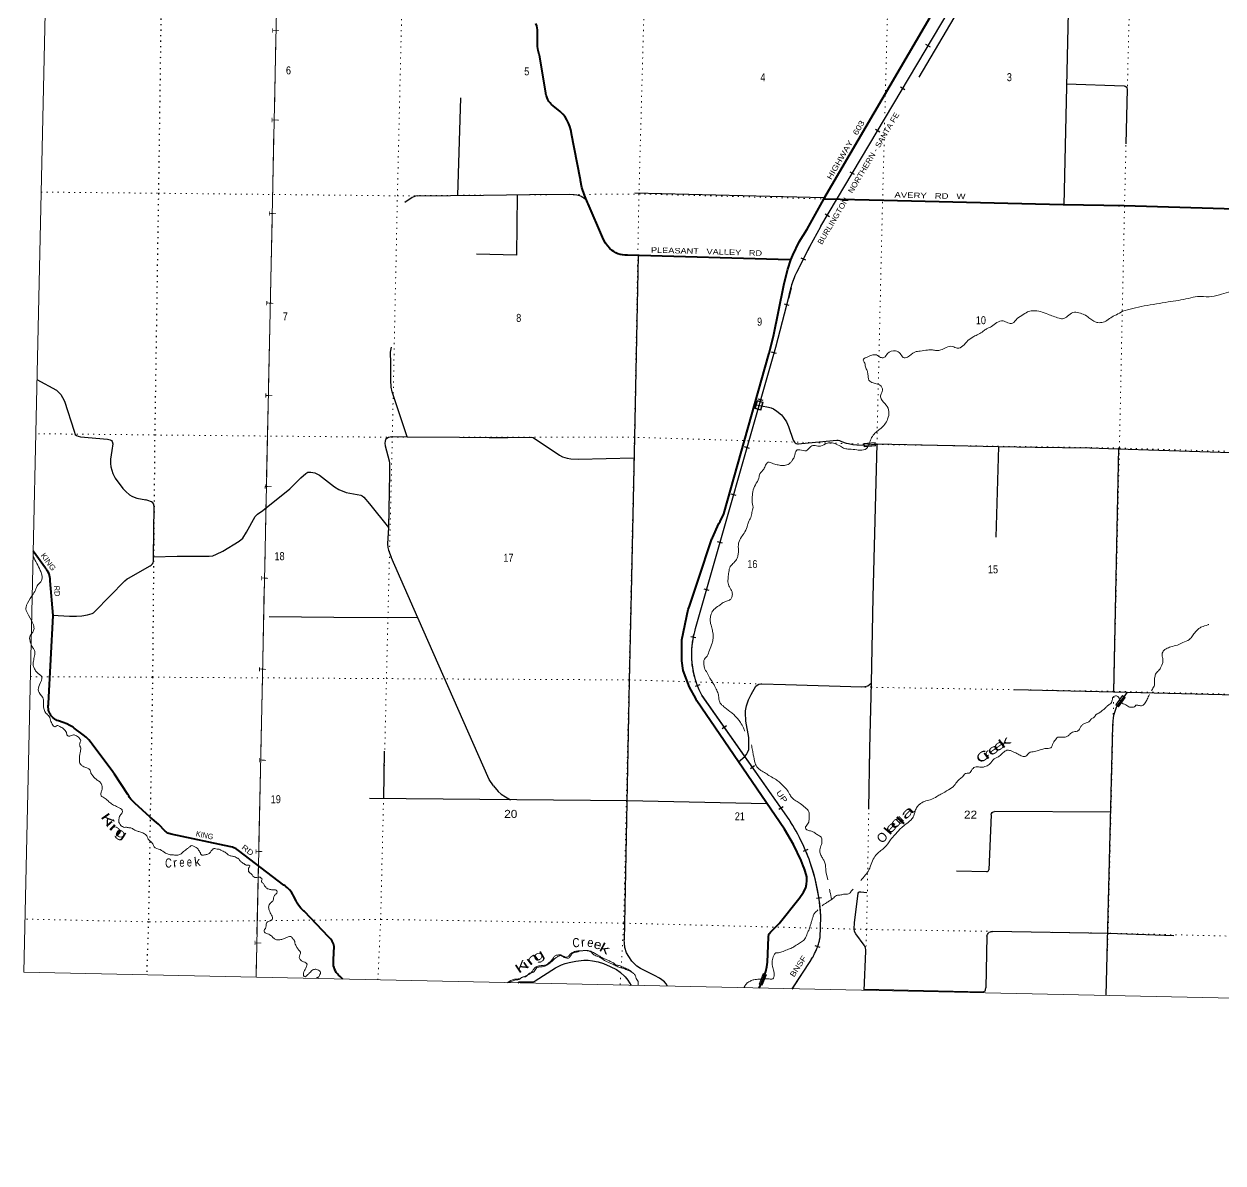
# Model space of a CAD drawing. Header units: feet. Extents: x -518066 to -250644, y -364975 to -177792.
# Drawn here: x -505285 to -479073, y -364975 to -340073 of the extents above; entities that cross this region are included whole.
import ezdxf
from ezdxf.enums import TextEntityAlignment as Align

# ---------------------------------------------------------------- set-up
doc = ezdxf.new("R2010")
doc.units = ezdxf.units.FT
doc.header["$LTSCALE"] = 80
doc.linetypes.add('DOTTED', pattern=[1.5, 0.3, -1.2])
for name, color, linetype, lineweight in [('26', 7, 'Continuous', 40), ('29', 7, 'Continuous', 25), ('31', 7, 'Continuous', 13), ('34', 7, 'Continuous', 25), ('39', 7, 'Continuous', 13), ('4', 7, 'Continuous', 25), ('41', 7, 'Continuous', 13), ('46', 7, 'Continuous', 13), ('6', 7, 'DOTTED', 25), ('61', 7, 'Continuous', 13), ('7', 7, 'DOTTED', 13)]:
    doc.layers.add(name, color=color, linetype=linetype, lineweight=lineweight)
doc.layers.add('27', color=7, linetype='Continuous')

msp = doc.modelspace()

# ---------------------------------------------------------------- linework, layer by layer
at = {"layer": '26'}
for p, q in [((-494014.86, -340755.82), (-494019.62, -340741.19)), ((-489087.26, -360845.68), (-489180.27, -361075.51)), ((-489210.4, -361152.96), (-489180.27, -361075.51))]:
    msp.add_line(p, q, dxfattribs=at)
for points in [[(-487798.51, -343900.06), (-487797.45, -343898.17), (-484670.96, -338550.44), (-481779.37, -333698.12), (-481764.53, -333673.12)], [(-494018.93, -340740.65), (-494019.64, -340738.46), (-494042.98, -340651.28), (-494057.09, -340562.14), (-494059.65, -340513.08), (-494061.69, -340473.97), (-494061.47, -340463.08), (-494058.11, -340294.18), (-494057.54, -340265.57), (-494057.23, -340244.18), (-494058.77, -340203.72), (-494065.51, -340156.73), (-494077.14, -340110.7), (-494093.5, -340066.14)], [(-488518.18, -345231.74), (-488540.87, -345231.08), (-492093.73, -345127.11), (-492118.73, -345126.38), (-492143.73, -345124.5), (-492149.42, -345124.52), (-492200.63, -345120.19), (-492251.1, -345110.54), (-492300.29, -345095.65), (-492347.65, -345075.71), (-492392.67, -345050.93), (-492424.2, -345027.19), (-492479.17, -344978.41), (-492528.74, -344924.16), (-492572.36, -344865.02), (-492609.57, -344801.65), (-492639.94, -344734.74), (-492950.88, -344002.02), (-492964.16, -343975.79), (-493034.17, -343813.6), (-493086.85, -343644.97), (-493116.6, -343496.77), (-493121.62, -343471.77), (-493126.14, -343446.77), (-493317.41, -342477.21), (-493318.56, -342465.61), (-493330.94, -342388.29), (-493351.34, -342312.69), (-493379.52, -342239.64), (-493415.19, -342169.93), (-493457.95, -342104.33), (-493507.34, -342043.56), (-493562.8, -341988.29), (-493718.72, -341860.12), (-493754.69, -341830.56), (-493768.58, -341816.59), (-493784.69, -341799.35), (-493810.83, -341764.74), (-493833.2, -341727.59), (-493851.57, -341688.3), (-493865.73, -341647.31), (-493869.27, -341632.07), (-493876.71, -341599.98), (-493879.64, -341582.07), (-494014.73, -340755.78)], [(-488518.18, -345231.74), (-488480.08, -345125.78), (-488338.75, -344833.12), (-488167.6, -344556.83), (-487798.51, -343900.06)], [(-475929.79, -344202.55), (-475939.84, -344202.34), (-478558.3, -344128.24), (-481232.9, -344051.49), (-482568.35, -344028.2), (-486486.17, -343931.22), (-487764.46, -343900.86), (-487798.51, -343900.06)], [(-488251.43, -358478.68), (-488296.1, -358358.63), (-488461.7, -358008.9), (-488662.94, -357678.4), (-490573, -354870.05), (-490590, -354845.05), (-490601.05, -354820.05), (-490740, -354575.05), (-490873, -354208.05), (-490905, -353993.05), (-490901, -353536.05), (-490763, -352876.05), (-490736, -352798.05), (-490539, -352212.05), (-490255.37, -351354.01), (-490247.35, -351329.73), (-490235.42, -351304.01), (-490093.05, -350997.05), (-490080, -350972.05), (-490065.95, -350947.05), (-489983.97, -350783.28), (-489003.47, -347289.22), (-488998.33, -347273.25), (-488898.91, -346894.69), (-488674.28, -345784.41), (-488667.45, -345747.28), (-488590.05, -345431.62), (-488518.18, -345231.74)], [(-504737.39, -355112.7), (-504746.66, -355081.35), (-504752.61, -355049.2), (-504755.16, -355016.61), (-504754.29, -354983.93), (-504753.48, -354977.78), (-504750.76, -354957.21), (-504749.22, -354927.78), (-504648.69, -353006.2), (-504711.29, -352248.87), (-504713.46, -352222.65), (-504714.21, -352198.87), (-504718.15, -352164.13), (-504726.27, -352127.36), (-504738.19, -352091.65), (-504753.77, -352057.39), (-504772.86, -352024.93), (-504776.76, -352019.65), (-504795.23, -351994.65), (-504812.79, -351969.65), (-505082.8, -351597.66)], [(-498317.35, -360957.07), (-498374.61, -360897.91), (-498376.67, -360896.28), (-498406.59, -360869.82), (-498433.57, -360840.39), (-498457.33, -360808.3), (-498477.6, -360773.9), (-498494.16, -360737.56), (-498506.84, -360699.7), (-498515.49, -360660.72), (-498517.15, -360646.15), (-498520.04, -360620.88), (-498519.13, -360596.15), (-498508.65, -360311.83), (-498507.74, -360303.93), (-498506.25, -360273.26), (-498507.97, -360242.6), (-498512.89, -360212.29), (-498520.95, -360182.67), (-498532.07, -360154.04), (-498546.11, -360126.73), (-498562.93, -360101.05), (-498579.6, -360080.63), (-498604.14, -360055.63), (-498626.19, -360030.63), (-499155.42, -359479.29), (-499166.77, -359467.46), (-499204.18, -359429.29), (-499232.81, -359400.07), (-499282.65, -359337.57), (-499309.71, -359295.2), (-499325.23, -359270.9), (-499337.16, -359245.2), (-499390.32, -359130.66), (-499405.21, -359103.63), (-499439.98, -359050.72), (-499480.09, -359001.74), (-499525.11, -358957.21), (-499551.53, -358936.06), (-499576.53, -358917.62), (-499601.53, -358898.69), (-500596.76, -358145.09), (-500626.92, -358122.26), (-500646.76, -358108.96), (-500661.11, -358099.81), (-500694.82, -358082.99), (-500730.1, -358069.79), (-500766.57, -358060.35), (-502071.23, -357786.32), (-502092.16, -357781.08), (-502115.57, -357772.73), (-502137.98, -357761.97), (-502159.15, -357748.93), (-502178.83, -357733.75), (-502196.82, -357716.59), (-502341.6, -357566.29), (-502524.43, -357411.54), (-502858.89, -357106.8), (-502895.59, -357073.36), (-502908.89, -357061.7), (-502922.69, -357049.15), (-502951.48, -357016.88), (-502976.73, -356981.77), (-502983.96, -356969.11), (-502995.32, -356949.22), (-503015.2, -356919.11), (-503309.73, -356473.22), (-503329.82, -356442.8), (-503344.41, -356423.22), (-503796.71, -355816.12), (-503813.74, -355791.29), (-503865.83, -355725.86), (-503924.49, -355666.22), (-503989.05, -355613.05), (-504190.02, -355466.13), (-504213.63, -355449.06), (-504280.51, -355407.68), (-504351.35, -355373.51), (-504425.38, -355346.93), (-504532.45, -355308), (-504559.57, -355298.14), (-504582.45, -355287.57), (-504592.07, -355282.98), (-504619.94, -355265.88), (-504645.87, -355245.97), (-504669.57, -355223.46), (-504690.79, -355198.59), (-504709.3, -355171.64), (-504724.89, -355142.91), (-504737.39, -355112.7)], [(-488207.18, -358597.59), (-488218.76, -358566.46), (-488251.43, -358478.68)], [(-488207.18, -358597.59), (-488214, -358572.05), (-488231.17, -358528.68), (-488251.43, -358478.68)], [(-488341.23, -359193.9), (-488246, -359051.05), (-488196.43, -358957.16), (-488178, -358882.05), (-488172.66, -358807.73), (-488175, -358718.05), (-488207.18, -358597.59)], [(-489087.26, -360845.68), (-489067.53, -360785.65), (-489044.22, -360687.17), (-489031.32, -360586.8), (-489010.07, -360038.95), (-489009.09, -360013.64), (-489002.02, -359988.95), (-488999.26, -359981.33), (-488991.8, -359965.98), (-488985.39, -359955.69), (-488963.3, -359927.95), (-488941.06, -359905.69), (-488777.48, -359742.01), (-488342.93, -359196.45), (-488341.23, -359193.9)]]:
    msp.add_lwpolyline(points, dxfattribs=at)
at = {"layer": '29'}
for p, q in [((-484164, -338592.38), (-485720.89, -341234.18)), ((-482427.6, -338630.3), (-482552.35, -344032.4)), ((-482493.53, -341381.53), (-481233.08, -341424.89)), ((-481165.67, -341496.83), (-481195.63, -342696.14)), ((-495798.82, -343820.84), (-495733.58, -341688.3)), ((-487797.17, -343872.06), (-491931.53, -343768.59)), ((-483979.36, -349309.15), (-484042.97, -351291.05)), ((-481358.44, -349341.09), (-481468.41, -354675.07)), ((-502454.32, -351723.08), (-502441.94, -350624.12)), ((-497419.88, -357005.82), (-497400.62, -355969.52)), ((-484142.93, -357366.37), (-484196.02, -358562.98)), ((-481523.03, -357307.91), (-484071.9, -357288.84)), ((-484238.61, -358606.68), (-484900.32, -358595.11)), ((-484235.85, -360016.86), (-484258.51, -361144.54)), ((-484322.2, -361236.94), (-486919.15, -361181.26))]:
    msp.add_line(p, q, dxfattribs=at)
for points in [[(-481233.08, -341424.89), (-481212.28, -341431.68), (-481188.59, -341446.76), (-481175.66, -341466.16), (-481165.67, -341496.83)], [(-496683.36, -343828.82), (-496723.3, -343834.85), (-496762.06, -343849.93), (-496798.68, -343869.33), (-496962.36, -343974.91)], [(-496683.36, -343828.82), (-495243.24, -343817.14), (-494232.28, -343802.58), (-493357.78, -343796.49)], [(-494505.17, -343815.53), (-494521.38, -345125.05), (-495395.57, -345103.01)], [(-493357.78, -343796.49), (-493203.06, -343806.82), (-493142.76, -343819.75), (-493101.84, -343839.15), (-493067.38, -343860.7), (-492989.84, -343931.8)], [(-491862.11, -345135.33), (-491935.29, -349109.81), (-492012.3, -352513.75), (-492053.22, -354437.66), (-492154.91, -359747.63), (-492164.7, -360095.03)], [(-496908.75, -349102.13), (-497235.32, -348115.93), (-497256.85, -348016.81), (-497265.47, -347861.67), (-497265.47, -347491.04), (-497274.08, -347249.7), (-497252.55, -347137.65)], [(-505000.95, -347843.88), (-504573.56, -348081.44), (-504539.1, -348115.92), (-504483.11, -348176.25), (-504444.34, -348236.59), (-504401.27, -348318.47), (-504185.9, -348977.84), (-504168.67, -349051.11), (-504138.51, -349072.65), (-504104.05, -349085.58), (-504048.06, -349098.51), (-503457.94, -349150.23), (-503401.95, -349163.16), (-503371.79, -349176.09), (-503354.56, -349201.94), (-503345.95, -349253.66), (-503363.18, -349395.88), (-503397.64, -349589.81), (-503397.64, -349680.31), (-503384.72, -349757.89), (-503345.95, -349900.1), (-503294.26, -350003.54), (-503121.96, -350231.95), (-503061.66, -350296.59), (-502979.82, -350365.55), (-502924.37, -350398.94), (-502874.29, -350421.57), (-502816.68, -350437.73), (-502622.3, -350477.6)], [(-489312.56, -348390.68), (-489005.98, -348449.9), (-488953.75, -348466.06), (-488902.06, -348488.68), (-488825.07, -348536.09), (-488727.61, -348619.05), (-488678.62, -348678.31), (-488617.77, -348774.2), (-488570.93, -348872.24), (-488467.55, -349169.61), (-488443.86, -349214.86), (-488425.56, -349231.02), (-488402.94, -349242.87), (-488377.1, -349250.41), (-488355.56, -349251.49), (-488290.95, -349247.18), (-487518.3, -349173.92), (-487489.77, -349173.92), (-487454.77, -349182.54), (-487416.54, -349199.77), (-487313.16, -349234.25), (-487264.16, -349247.18), (-487166.17, -349265.5), (-487076.26, -349273.04), (-486925.5, -349281.66), (-486674.08, -349257.15)], [(-496908.75, -349102.13), (-497279.47, -349107.13), (-497315, -349113.6), (-497352.69, -349132.99), (-497379.61, -349161), (-497391.46, -349193.33), (-497396.84, -349238.58), (-497387.15, -349296.76), (-497305.31, -349624.29), (-497295.61, -349678.16), (-497296.69, -349908.73), (-497319.32, -351080.96)], [(-496908.75, -349102.13), (-495761.87, -349106.28), (-495118.14, -349111.62), (-494704.98, -349110.31), (-494187.52, -349108.19), (-494155.46, -349110.56), (-493576.07, -349500.85)], [(-486640.8, -349254.69), (-486726.59, -352602.25), (-486765, -354479.99), (-486798.58, -355911.84), (-486820.97, -357237.36)], [(-486674.08, -349257.15), (-486646.17, -349254.58), (-483983.4, -349311.11), (-483177.3, -349324.33), (-481984.18, -349341.98), (-481372.74, -349365.03), (-478686.2, -349449.95), (-476035.39, -349500.32), (-473899.7, -349522.7)], [(-493576.07, -349500.85), (-493512.63, -349538.11), (-493413.56, -349568.27), (-493331.72, -349581.2), (-493159.42, -349585.51), (-491953.35, -349555.34)], [(-502454.32, -351723.08), (-501936.87, -351710.16), (-501239.07, -351710.16), (-501155.07, -351697.24), (-501077.54, -351667.07), (-500937.55, -351598.11), (-500577.88, -351382.63), (-500498.2, -351313.68), (-500420.66, -351184.39), (-500231.14, -350839.62), (-500181.6, -350792.21), (-500067.45, -350710.33), (-499473.03, -350236.27), (-499231.81, -349994.93), (-499124.12, -349900.12), (-499076.75, -349874.26), (-499012.13, -349874.26), (-498925.98, -349887.19), (-498826.92, -349934.6), (-498499.55, -350193.17), (-498400.48, -350253.51), (-498241.11, -350313.84), (-497922.36, -350374.18), (-497892.2, -350391.42), (-497853.44, -350421.58), (-497732.83, -350563.8), (-497319.32, -351080.96)], [(-502441.94, -350624.12), (-502445.17, -350588.56), (-502449.47, -350569.17), (-502465.63, -350544.39), (-502495.78, -350521.77), (-502577.62, -350492.68), (-502622.3, -350477.6)], [(-497319.32, -351080.96), (-497335.45, -351440.79), (-497333.3, -351516.2), (-497318.22, -351574.38), (-497260.38, -351728.65)], [(-504658.63, -352998.05), (-504293.04, -353020.28), (-504139.05, -353018.13), (-504017.37, -353011.66), (-503893.52, -352992.27), (-503797.69, -352964.25), (-503764.3, -352944.86), (-503733.08, -352921.15), (-503078.35, -352244.54), (-503030.96, -352205.76), (-503000.82, -352188.52), (-502527, -351921.32), (-502503.3, -351904.09), (-502477.45, -351873.92), (-502462.38, -351852.37), (-502453.77, -351822.2), (-502454.32, -351723.08)], [(-495024.2, -356725.84), (-495116.99, -356590.2), (-496673.79, -353059.13), (-497260.38, -351728.65)], [(-496673.79, -353059.13), (-498512.1, -353046.16), (-499925.89, -353034.03)], [(-489661.92, -356207.89), (-489527.18, -356088.73), (-489487.33, -356045.64), (-489465.79, -356002.54), (-489441.03, -355933.59), (-489437.79, -355780.59), (-489441.03, -355670.7), (-489502.41, -355315.15), (-489505.64, -355239.74), (-489509.95, -355200.95), (-489508.87, -355091.06), (-489488.41, -354981.16), (-489449.65, -354851.87), (-489389.34, -354735.51), (-489283.81, -354550.2), (-489260.12, -354528.65), (-489219.2, -354504.94), (-489169.15, -354500.65)], [(-489169.15, -354500.65), (-488636.55, -354512.85), (-486968.5, -354566.05)], [(-486968.5, -354566.05), (-486903.96, -354558.81), (-486841.51, -354539.41), (-486798.43, -354513.56), (-486763.97, -354481.23)], [(-483639.89, -354624.15), (-481468.41, -354675.07), (-478789.68, -354739.81), (-476149, -354800.1)], [(-481480.42, -355412.14), (-481465.32, -355234.35), (-481449.7, -355161.09), (-481428.7, -355094.29), (-481401.24, -355005.94), (-481385.63, -354980.08), (-481237.02, -354779.68), (-481162.45, -354682.46)], [(-481625.97, -361313.33), (-481494.97, -356014.6), (-481480.42, -355412.14)], [(-495024.2, -356725.84), (-494915.75, -356853.69), (-494851.14, -356907.56), (-494760.69, -356972.2), (-494648.69, -357034.69)], [(-489043.75, -357123.78), (-492095.68, -357058.59), (-497730.77, -357008.29)], [(-484142.93, -357366.37), (-484135.92, -357334.22), (-484119.77, -357311.59), (-484097.15, -357296.51), (-484071.9, -357288.84)], [(-484238.61, -358606.68), (-484221.53, -358602.33), (-484207, -358592.64), (-484199.99, -358581.86), (-484196.02, -358562.98)], [(-486919.15, -361201.67), (-486881.89, -360340.19), (-486884.04, -360312.18), (-486890.5, -360273.4), (-486920.65, -360210.9), (-487097.26, -359960.94), (-487126.33, -359911.38), (-487136.02, -359857.51), (-487127.41, -359723.91), (-487045.57, -359077.46), (-487035.87, -359055.92), (-487019.72, -359042.99), (-486993.88, -359042.99), (-486860.35, -359064.53)], [(-491219.53, -361107.52), (-491249.6, -361059.9), (-491284.06, -361016.8), (-491340.06, -360967.24), (-491391.75, -360930.61), (-491499.43, -360878.89), (-491807.41, -360719.43), (-491887.1, -360672.03), (-491934.48, -360628.93), (-491999.09, -360559.98), (-492061.55, -360463.01), (-492113.24, -360376.82), (-492149.85, -360266.92), (-492160.62, -360167.8), (-492164.7, -360095.03)], [(-484235.85, -360016.86), (-484230.69, -359996.51), (-484222.07, -359976.03), (-484209.15, -359955.56), (-484197.3, -359940.48), (-484182.23, -359930.78), (-484157.46, -359921.09), (-484138.08, -359916.78), (-484113.31, -359914.62)], [(-480148.38, -360005.29), (-481585.87, -359958.74), (-484113.31, -359914.62)], [(-494485.13, -361039.94), (-494467.24, -361020.03), (-494458.09, -361014.64), (-494438.17, -361011.41), (-494165.18, -361014.64), (-494149.57, -361013.57), (-494134.5, -361007.1), (-494109.19, -360988.78), (-493665.52, -360704.35), (-493536.84, -360644.01), (-493455, -360616), (-493364, -360592.3), (-493222.4, -360562.13), (-493049.56, -360540.58), (-492951.03, -360542.74), (-492856.27, -360553.51), (-492735.12, -360579.37), (-492618.28, -360616), (-492468.06, -360678.49), (-492330.22, -360747.44), (-492254.31, -360801.31), (-492145.01, -360906.9), (-492086.32, -360980.16), (-492013.16, -361092.8)], [(-484322.2, -361236.94), (-484307.67, -361232.3), (-484299.06, -361226.91), (-484276.44, -361207.52), (-484268.9, -361197.82), (-484263.52, -361184.89), (-484258.51, -361144.54)]]:
    msp.add_lwpolyline(points, dxfattribs=at)
at = {"layer": '31'}
for p, q in [((-486925.61, -349243.21), (-486676.63, -349220.58)), ((-486676.63, -349220.58), (-486669.84, -349295.27)), ((-481417.21, -354955.88), (-481270.16, -354753.7)), ((-481270.16, -354753.7), (-481209.51, -354797.82))]:
    msp.add_line(p, q, dxfattribs=at)
for points in [[(-486669.84, -349295.27), (-486918.82, -349317.9), (-486925.61, -349243.21)], [(-481209.51, -354797.82), (-481356.55, -355000), (-481417.21, -354955.88)]]:
    msp.add_lwpolyline(points, dxfattribs=at)
for points in [[(-486683.87, -349229.26), (-486916.92, -349250.45), (-486911.57, -349309.21), (-486678.52, -349288.02)], [(-481220.67, -354799.58), (-481268.39, -354764.86), (-481406.04, -354954.11), (-481358.31, -354988.83)]]:
    msp.add_lwpolyline(points, close=True, dxfattribs=at)
at = {"layer": '34', "lineweight": 13}
for p, q in [((-481543.67, -333869.62), (-487866.11, -344495.99)), ((-490460.25, -354757.17), (-488558.27, -357466.6)), ((-487865.35, -359593.74), (-487880.25, -360043.53)), ((-488088.32, -360551.37), (-488494.15, -361171.46))]:
    msp.add_line(p, q, dxfattribs=at)
at = {"layer": '34'}
for p, q in [((-485471.39, -340580.82), (-485566.45, -340524.27)), ((-486028.82, -341512.61), (-486123.87, -341456.05)), ((-486574.81, -342435.39), (-486669.87, -342378.84)), ((-487132.24, -343367.18), (-487227.3, -343310.62)), ((-487678.24, -344289.96), (-487773.29, -344233.4)), ((-488195.87, -345239.61), (-488294.48, -345189.5)), ((-488555.3, -346224.67), (-488662.31, -346196.71)), ((-488835.19, -347274.94), (-488941.58, -347244.69)), ((-489302.6, -348477.69), (-489254.34, -348309.03)), ((-489128.85, -348344.94), (-489254.34, -348309.03)), ((-489125.88, -348306.99), (-489232.27, -348276.75)), ((-489177.62, -348513.46), (-489129.36, -348344.79)), ((-489177.11, -348513.6), (-489302.6, -348477.69)), ((-489425.3, -349350.68), (-489531.69, -349320.44)), ((-489715.99, -350382.74), (-489822.38, -350352.5)), ((-490015.41, -351426.43), (-490121.8, -351396.19)), ((-490306.09, -352458.49), (-490412.49, -352428.24)), ((-490598.27, -353495.71), (-490706.66, -353473.66)), ((-490507.95, -354518.84), (-490610.98, -354559.1)), ((-489930.45, -355418.76), (-490020.99, -355482.32)), ((-489312.28, -356294.83), (-489402.81, -356358.39)), ((-488690.57, -357185.02), (-488781.1, -357248.57)), ((-488146.97, -358119.99), (-488249.11, -358162.45)), ((-487853.24, -359176.18), (-487962.64, -359192.54)), ((-487882.99, -360265.13), (-487987.12, -360227.81))]:
    msp.add_line(p, q, dxfattribs=at)
for points in [[(-490638.66, -353423.33), (-490630.66, -353390.91), (-490622.37, -353358.77), (-490613.52, -353326.79), (-490601.66, -353287.48), (-490601.67, -353289.02), (-488852.45, -347136), (-488516.62, -345850.24), (-488571.24, -346072.35), (-488550.31, -345974.51), (-488540.88, -345933.29), (-488530.87, -345892.58), (-488520.11, -345851.92), (-488508.35, -345811.4), (-488496.25, -345771.3), (-488483.38, -345731.25), (-488469.53, -345691.33), (-488455.33, -345651.83), (-488440.46, -345612.6), (-488423.82, -345571.6), (-488423.45, -345572.16), (-488330.37, -345383.8), (-488104.45, -344939.16), (-487867.22, -344497.72), (-487867.2, -344495.69), (-481544.59, -333869.03)], [(-488494.29, -361168.27), (-488087.18, -360547.63), (-488087.2, -360549.67), (-488086.96, -360549.3), (-488073.5, -360528.32), (-488060.41, -360506.97), (-488047.74, -360485.54), (-488035.29, -360463.77), (-488023.41, -360441.9), (-488011.74, -360419.68), (-488000.64, -360397.36), (-487989.8, -360374.84), (-487979.38, -360352.23), (-487969.33, -360329.27), (-487959.82, -360306.2), (-487950.61, -360283.07), (-487941.77, -360259.57), (-487933.36, -360236.13), (-487925.36, -360212.47), (-487917.9, -360188.56), (-487910.73, -360164.73), (-487903.96, -360140.69), (-487897.72, -360116.39), (-487891.8, -360092.16), (-487886.29, -360067.87), (-487881.34, -360043.41), (-487866.45, -359593.76), (-487867.53, -359575.12), (-487872.32, -359500.42), (-487878.06, -359425.84), (-487885.7, -359351.47), (-487894.3, -359277.22), (-487904.44, -359202.96), (-487915.53, -359128.8), (-487928.3, -359055.22), (-487942.01, -358981.76), (-487957.04, -358908.64), (-487973.61, -358835.5), (-487991.25, -358763.06), (-488010.09, -358690.38), (-488030.35, -358618.63), (-488051.81, -358546.64), (-488074.7, -358475.59), (-488098.54, -358404.64), (-488123.46, -358334.4), (-488149.92, -358264.15), (-488177.81, -358194.83), (-488206.44, -358125.99), (-488236.6, -358057.12), (-488267.6, -357989.32), (-488299.91, -357921.87), (-488333.89, -357854.99), (-488368.36, -357788.94), (-488404.13, -357723.24), (-488441.58, -357658.11), (-488479.51, -357593.81), (-488518.52, -357530.22), (-488559.18, -357467.22), (-490461.18, -354757.75), (-490466.91, -354746.99), (-490482.17, -354717.56), (-490497.09, -354687.64), (-490511.16, -354657.59), (-490525, -354627.41), (-490538.13, -354596.84), (-490550.96, -354565.98), (-490563, -354535.16), (-490574.51, -354503.89), (-490585.6, -354472.56), (-490596.22, -354440.98), (-490606, -354409.25), (-490615.47, -354377.23), (-490624.36, -354345.18), (-490632.57, -354312.94), (-490640.19, -354280.68), (-490647.33, -354248.17), (-490654.06, -354215.6), (-490659.93, -354182.88), (-490665.39, -354150.09), (-490670.19, -354117.12), (-490674.57, -354084.06), (-490678.17, -354051.05), (-490681.34, -354017.97), (-490683.91, -353984.87), (-490685.83, -353951.58), (-490687.19, -353918.46), (-490688.08, -353885.08), (-490688.26, -353851.93), (-490687.93, -353818.53), (-490686.89, -353785.35), (-490685.43, -353752.11), (-490683.42, -353719.03), (-490680.76, -353685.74), (-490677.36, -353652.7), (-490673.6, -353619.76), (-490669.18, -353586.62), (-490664.27, -353553.83), (-490658.76, -353521.03), (-490652.46, -353488.28), (-490645.86, -353455.82), (-490638.66, -353423.33)]]:
    msp.add_lwpolyline(points, dxfattribs=at)
at = {"layer": '34', "lineweight": 13}
msp.add_lwpolyline([(-488554.27, -345998.71), (-488851.39, -347136.28), (-490602.86, -353297.19)], dxfattribs=at)
msp.add_lwpolyline([(-489292.7, -348472.19), (-489248.84, -348318.92), (-489139.25, -348350.28), (-489183.11, -348503.55)], close=True, dxfattribs=at)
for centre, radius, start, end in [((-462706.52, -358204.43), 28650.87, 151.41937, 153.84332), ((-486196.49, -346492.2), 2408.98, 157.59283, 168.25313), ((-488782.53, -353855.59), 1904.63, 162.88826, 208.25278), ((-492146.62, -359811.94), 4286.83, 2.91765, 33.16859), ((-489285.69, -359767.3), 1432.33, 326.71456, 348.88078)]:
    msp.add_arc(centre, radius, start, end, dxfattribs=at)
at = {"layer": '39'}
msp.add_line((-487754, -358602.05), (-487715.11, -358783.86), dxfattribs=at)
msp.add_lwpolyline([(-505104.21, -352570.55), (-505149.42, -352636.3), (-505207.73, -352733.53), (-505228.25, -352779.98), (-505237.96, -352819.95), (-505242.28, -352846.96), (-505242.28, -352869.65), (-505235.8, -352895.58), (-505186.13, -352997.13), (-505113.15, -353128.27)], dxfattribs=at)
for points in [[(-481834.14, -346601.75), (-481723.8, -346599), (-481611, -346554.08), (-481493.82, -346475.07), (-481473.64, -346463.25), (-481405.11, -346431.89), (-481267.9, -346355.12), (-481046.64, -346295.38), (-480799.33, -346237.94), (-480530.12, -346194.81), (-480270.91, -346149.56), (-479828.85, -346072.25), (-479627.84, -346030.36), (-479377.2, -346035.23), (-479152.1, -345991.6), (-478954.92, -345933.59), (-478723.72, -345881.99), (-478492.53, -345830.4), (-478293.48, -345784.46), (-478102.73, -345764.54), (-477895.71, -345722.71), (-477716.3, -345638.39), (-477527.06, -345572.25), (-477297.8, -345514.61), (-477070.65, -345466.98), (-476835.83, -345451.59), (-476631.07, -345433.84), (-476506.68, -345429.23), (-476432.39, -345422.05), (-476340.06, -345415.06), (-476261.9, -345419.98), (-476196.03, -345448.85), (-476081.01, -345383.88), (-475914.74, -345363.39)], [(-486835.36, -349307.77), (-486792.11, -349210.73), (-486767.28, -349140.71), (-486614.94, -348963.67), (-486574.49, -348931.99), (-486467.01, -348822.74), (-486405.65, -348712.96), (-486377.75, -348544.54), (-486434.4, -348405.29), (-486547.2, -348265.4), (-486556.29, -348178.92), (-486521.44, -348109.01), (-486546.25, -347992.22), (-486723.96, -347919.89), (-486813.57, -347860.61), (-486836.19, -347727.77), (-486853.44, -347653.25), (-486890.6, -347566.45), (-486905.77, -347485.93), (-486937.16, -347421.29), (-486870.33, -347361.79), (-486751.49, -347314.94), (-486651.14, -347308.05), (-486561.47, -347361.3), (-486485.31, -347366.19), (-486406.1, -347274.69), (-486231.05, -347222.46), (-486129.37, -347277.85), (-486062.12, -347365), (-485971.75, -347353.98), (-485812.14, -347245.32), (-485691.58, -347224.6), (-485532.9, -347202.31), (-485422.56, -347199.55), (-485332.47, -347214.64), (-485242.06, -347199.6), (-485127.15, -347144.67), (-484984.53, -347124.2), (-484882.65, -347161.52), (-484761.79, -347112.69), (-484648.2, -346995.47), (-484522.89, -346906.51), (-484418.07, -346857.48), (-484313.08, -346792.39), (-484240.28, -346736.98), (-484133.45, -346687.98), (-484014.18, -346600.96), (-483881.41, -346564.31), (-483775.57, -346605.69), (-483675.39, -346614.87), (-483572.03, -346515.62), (-483438.68, -346424.74), (-483317.6, -346355.81), (-483217.16, -346340.89), (-483064.9, -346356.69), (-482901.14, -346420.83), (-482783.24, -346460.35), (-482657.41, -346507.98), (-482555.18, -346513.17), (-482442.06, -346438.13), (-482321.02, -346373.22), (-482188.91, -346396.83), (-482077.09, -346442.3), (-481983.6, -346513.67), (-481895.93, -346566.9), (-481834.14, -346601.75)], [(-489365.59, -350537.24), (-489364.59, -350444.85), (-489350.97, -350298.37), (-489297.22, -350150.34), (-489219.38, -350000.57), (-489196.28, -349904.41), (-489115, -349806.91), (-489071.91, -349717.01), (-489019.09, -349655.34), (-488927.07, -349676.48), (-488819.11, -349707.85), (-488719.06, -349729.08), (-488638.74, -349719.95), (-488533.89, -349668.92), (-488495.27, -349621.15), (-488448.28, -349541.34), (-488423.19, -349447.21), (-488396.55, -349395.29), (-488326.21, -349382.03), (-488186.04, -349401.71), (-488100.97, -349324.34), (-488014.3, -349285.16), (-487906.23, -349306.48), (-487763.27, -349253.88), (-487672.77, -349230.81), (-487562.63, -349246.13), (-487436.9, -349303.81), (-487345.2, -349355.07), (-487247.07, -349368.25), (-487078.78, -349384.23), (-486968.53, -349389.51), (-486845.55, -349330.65), (-486835.36, -349307.77)], [(-489526.59, -355535.5), (-489559.4, -355464.49), (-489622.24, -355341.24), (-489681.6, -355266.24), (-489745, -355195.21), (-489812.55, -355136.19), (-489965.68, -355015.92), (-490001.43, -354983.37), (-490051.08, -354938.61), (-490086.33, -354859.87), (-490095.59, -354789.46), (-490118.59, -354690.77), (-490165.6, -354587.78), (-490238.39, -354456.38), (-490289.67, -354377.46), (-490350.55, -354258.25), (-490409.54, -354149.1), (-490422.6, -354058.56), (-490423.82, -353986.23), (-490352.63, -353894.64), (-490301.08, -353764.66), (-490241.23, -353608.66), (-490220.06, -353506.46), (-490226.71, -353379.83), (-490247.66, -353277.14), (-490280.38, -353150.22), (-490283.52, -353069.83), (-490262.42, -352973.65), (-490203.18, -352873.89), (-490091.97, -352790.8), (-490021.2, -352737.37), (-489924.42, -352690.26), (-489843.84, -352657.04), (-489811.18, -352605.18), (-489800.2, -352516.92), (-489845.15, -352407.94), (-489892.12, -352300.94), (-489890.73, -352172.39), (-489877.43, -352056.04), (-489844.04, -351935.89), (-489764.9, -351850.42), (-489697.63, -351750.75), (-489672.72, -351672.7), (-489667.66, -351576.33), (-489662.02, -351425.74), (-489600.33, -351285.83), (-489524.96, -351178.22), (-489465.15, -351026.24), (-489436.19, -350944.21), (-489386.86, -350834.3), (-489365.59, -350722.05), (-489349, -350672.02), (-489365.59, -350537.24)], [(-505085.53, -351714.94), (-504930.26, -352017.83), (-504894.03, -352118.76), (-504902.71, -352243.27), (-504980.96, -352332.14), (-505035.75, -352451.67), (-505104.21, -352570.55)], [(-505117.04, -353118.13), (-505070.55, -353239.31), (-505074.65, -353337.77), (-505120.25, -353403.19)], [(-480638.86, -354655.07), (-480617.42, -354616.49), (-480572.37, -354530.63), (-480573.54, -354454.28), (-480564.41, -354351.94), (-480535.42, -354267.9), (-480466.44, -354194.37), (-480413.19, -354092.53), (-480386.25, -354012.49), (-480397.26, -353917.95), (-480404.51, -353847.56), (-480365.54, -353767.66), (-480315.02, -353732.08), (-480214.29, -353691.04), (-480069.45, -353650.51), (-479952.56, -353597.61), (-479807.41, -353528.96), (-479738.36, -353449.4), (-479675.28, -353365.76), (-479574.01, -353274.51), (-479477.3, -353233.43), (-479386.71, -353202.33), (-479398.79, -353206.21)], [(-505127.83, -353635.61), (-505153.75, -353569.71), (-505162.38, -353502.73), (-505147.27, -353446.55), (-505120.25, -353403.19)], [(-504560.41, -355407.66), (-504600.8, -355433.31), (-504622.88, -355435.07), (-504654.6, -355400.56), (-504695.86, -355321.74), (-504734.77, -355210.82), (-504806.18, -355137.69), (-504858.47, -354966.35), (-504861.24, -354851.82), (-504876.72, -354799.41), (-504971.42, -354655.71), (-504943.87, -354519.43), (-504897.86, -354345.19), (-505007.11, -354247.53), (-505052.43, -354172.69), (-505085.71, -354097.98), (-505078.65, -354001.64), (-505057.38, -353889.4), (-505056.05, -353766.88), (-505089.57, -353714.27), (-505127.83, -353635.61)], [(-482684.48, -355663.54), (-482596.22, -355662.54), (-482522, -355661.38), (-482459.55, -355635.98), (-482404.84, -355584.38), (-482362.41, -355554.73), (-482310.12, -355541.27), (-482255.86, -355531.84), (-482203.11, -355476.2), (-482174.45, -355422.29), (-482129.9, -355382.63), (-482063.42, -355355.26), (-481990.75, -355311.9), (-481946.07, -355260.18), (-481903.76, -355242.59), (-481854.93, -355178.86), (-481772.19, -355131.6), (-481713.49, -355082.05), (-481646.75, -355030.59), (-481608.17, -354986.83), (-481549.54, -354943.31), (-481513.03, -354905.56), (-481500.67, -354875.57), (-481492.26, -354839.51), (-481489.84, -354801.37), (-481461.5, -354777.59), (-481423.21, -354759.95), (-481355.35, -354790.86), (-481334.12, -354840.95)], [(-481334.47, -354840.33), (-481278.54, -354920.29), (-481172.78, -354969.71), (-481130.99, -355000.32), (-481056.91, -355011.21), (-481008.67, -355001.72), (-480982.23, -354967.87), (-480920.09, -354970.59), (-480833.88, -354973.58), (-480775.1, -354916), (-480730.09, -354834.16), (-480682.87, -354734.26), (-480682.02, -354732.73)], [(-500670.66, -358278.39), (-500704.68, -358271.98), (-500744.73, -358265.49), (-500806.67, -358244.7), (-500854.41, -358208), (-500888.22, -358181.5), (-500928.08, -358158.94), (-500980, -358138.26), (-501005.88, -358119.89), (-501031.9, -358115.57), (-501089.97, -358106.88), (-501136, -358098.32), (-501166.39, -358126.09), (-501211.05, -358175.8), (-501233.46, -358207.68), (-501267.72, -358223.36), (-501338.08, -358238.63), (-501414.24, -358233.74), (-501429.87, -358195.4), (-501447.57, -358163.05), (-501455.46, -358150.91), (-501481.14, -358114.46), (-501520.85, -358077.85), (-501576.67, -358047.08), (-501614.66, -358036.6), (-501663.05, -358060.16), (-501707.61, -358099.82), (-501800.59, -358167.06), (-501851.25, -358214.69), (-501921.74, -358242.01), (-502017.99, -358240.91), (-502110.13, -358229.81), (-502190.01, -358198.77), (-502311.53, -358123.06), (-502439.22, -358061.34), (-502468.62, -357998.73), (-502524.12, -357937.83), (-502579.59, -357874.93), (-502612.97, -357808.26), (-502690.65, -357759.16), (-502772.56, -357730.1), (-502838.48, -357705.24), (-502884.36, -357682.62), (-502948.18, -357649.76), (-502992.26, -357645.23), (-503066.34, -357634.34), (-503104.44, -357633.91), (-503108.41, -357629.85), (-503154.34, -357611.24), (-503182, -357572.76), (-503213.45, -357514.15), (-503210.88, -357461.95), (-503185.9, -357377.87), (-503139.06, -357312.11), (-503152.27, -357235.63), (-503206.15, -357210.91), (-503261.98, -357180.14), (-503349.75, -357136.96), (-503427.31, -357075.81), (-503512.79, -357006.53), (-503556.63, -356979.92), (-503600.37, -356945.27), (-503605.82, -356892.98), (-503583.05, -356826.95), (-503576.14, -356744.67), (-503591.59, -356690.26), (-503635.14, -356637.54), (-503700.82, -356590.58), (-503756.42, -356539.73), (-503788.09, -356501.2), (-503821.62, -356448.59), (-503831.27, -356414.33), (-503856.8, -356363.82), (-503910.64, -356335.09), (-503998.52, -356301.94), (-504050.16, -356255.15), (-504069.8, -356216.76), (-504073.27, -356166.5), (-504074.68, -356112.25), (-504061.8, -356034.06), (-504053.13, -355973.89), (-504042.56, -355923.79), (-504067.73, -355841.15), (-504067.39, -355809.01), (-504044.65, -355747), (-504070.18, -355696.49), (-504093.91, -355666.09), (-504135.72, -355637.49), (-504205.67, -355614.59), (-504249.98, -355632.17), (-504310.25, -355641.52), (-504351.92, -355600.87), (-504357.5, -355560.63), (-504385.12, -355518.13), (-504458.67, -355457.03), (-504498.49, -355430.46), (-504560.41, -355407.66)], [(-486992.98, -358799.4), (-486890.73, -358676.83), (-486815.38, -358571.23), (-486780.29, -358479.23), (-486718.54, -358333.29), (-486639.11, -358221.71), (-486554.04, -358144.34), (-486402.05, -357999.44), (-486342.94, -357911.73), (-486241.39, -357794.37), (-486162.18, -357702.87), (-486079.11, -357625.48), (-485957.74, -357530.45), (-485905.11, -357484.85), (-485850.22, -357417.18), (-485802.57, -357277.11), (-485757.46, -357185.22), (-485710.79, -357135.54), (-485601.76, -357068.48), (-485475.01, -357031.77), (-485325.84, -356961.15), (-485243.07, -356911.88), (-485071.58, -356817.42), (-484948.21, -356722.41), (-484876.95, -356624.79), (-484737.17, -356495.82), (-484704.72, -356462.04), (-484624.35, -356448.9), (-484555.28, -356367.33), (-484472.45, -356312.03), (-484364.27, -356323.31), (-484251.69, -356298.48), (-484168.93, -356249.21), (-484085.6, -356147.72), (-484029.1, -356116.22), (-483944.29, -356062.95), (-483885.55, -356009.39), (-483800.69, -355952.1), (-483720.55, -355959.05), (-483658.69, -355987.88), (-483552.91, -356035.28), (-483463.17, -356082.51), (-483382.91, -356079.41), (-483315.99, -356011.88), (-483187.26, -355977.19), (-483090.66, -355946.15), (-482925.83, -355911.88), (-482821.21, -355880.93), (-482810.87, -355852.93), (-482753.55, -355745.11), (-482721.01, -355703.3), (-482684.48, -355663.54)], [(-487751.92, -358604.43), (-487759.56, -358530.31), (-487764.74, -358453.92), (-487793.91, -358369.22), (-487829.31, -358304.54), (-487872.58, -358225.7), (-487887.55, -358127.1), (-487852.22, -358013.01), (-487841.19, -357920.73), (-487860.5, -357852.21), (-487926.18, -357805.26), (-487999.87, -357758.22), (-488089.66, -357715.01), (-488171.61, -357689.97), (-488201.24, -357647.44), (-488154.24, -357567.63), (-488123.1, -357469.56), (-488122.18, -357385.2), (-488125.21, -357294.77), (-488208.48, -357205.44), (-488313.78, -357113.84), (-488409.47, -357060.52), (-488500.88, -356983.14), (-488550.23, -356910.27), (-488615.28, -356805.07), (-488674.78, -356744.13), (-488777.95, -356640.5), (-488857.57, -356585.36), (-488975.17, -356517.72), (-489072.73, -356452.33), (-489174.35, -356390.91), (-489241.96, -356337.91), (-489300.97, -356230.77), (-489341.14, -356051.53), (-489360.11, -355950.88), (-489379.8, -355832.19)], [(-498833.98, -360893.36), (-498817.39, -360856.69), (-498804.82, -360806.62), (-498826.55, -360776.24), (-498868.38, -360749.65), (-498936.47, -360740.83), (-498970.71, -360754.5), (-499041.6, -360817.98), (-499094.3, -360869.6), (-499136.76, -360901.26), (-499162.77, -360894.93), (-499178.33, -360850.56), (-499165.69, -360794.46), (-499139.07, -360744.55), (-499112.29, -360678.56), (-499095.68, -360626.53), (-499121.46, -360600.12), (-499171.33, -360575.44), (-499231.15, -360542.62), (-499268.57, -360479.92), (-499255.95, -360425.83), (-499241.26, -360365.74), (-499270.93, -360327.23), (-499306.5, -360278.61), (-499345.89, -360211.88), (-499361.39, -360161.48), (-499376.86, -360109.08), (-499404.55, -360072.6), (-499452.13, -360021.84), (-499508.34, -360027.22), (-499574.89, -360060.61), (-499651.39, -360087.86), (-499731.72, -360096.99), (-499795.76, -360084.2), (-499849.38, -360035.38), (-499909.04, -359988.5), (-499964.92, -359963.76), (-500024.73, -359930.93), (-500038.36, -359892.61), (-500005.75, -359844.77), (-499991.15, -359792.71), (-499988.68, -359750.56), (-499960.04, -359698.66), (-499923.84, -359689.03), (-499881.49, -359667.41), (-499859.28, -359653.61), (-499850.78, -359609.51), (-499876.26, -359554.98), (-499923.21, -359445.98), (-499936.33, -359361.46), (-499921.92, -359327.47), (-499899.52, -359295.59), (-499885.31, -359279.68), (-499861.02, -359259.87), (-499836.66, -359232.03), (-499828.13, -359185.92), (-499811.48, -359129.87), (-499801.35, -359119.94), (-499781.01, -359094.06), (-499748.42, -359048.23), (-499774.06, -359007.76), (-499802.09, -359003.43), (-499856.23, -359002.81), (-499926.27, -358987.95), (-499990.13, -358959.09), (-500007.92, -358934.79), (-500037.58, -358896.28), (-500051.25, -358861.98), (-500073.13, -358845.66), (-500090.99, -358827.37), (-500082.46, -358781.27), (-500084.21, -358757.15), (-500108.14, -358744.82), (-500123.99, -358726.56), (-500154.05, -358724.21), (-500194.26, -358733.79), (-500280.21, -358706.7), (-500299.91, -358674.33), (-500329.69, -358645.87), (-500349.54, -358627.56), (-500375.37, -358605.17), (-500373.15, -358585.11), (-500376.83, -358554.94), (-500374.55, -358528.85), (-500352.16, -358498.97), (-500349.83, -358468.87), (-500385.88, -358464.44), (-500411.97, -358466.15), (-500449.9, -358449.65), (-500463.85, -358441.45), (-500535.52, -358392.43), (-500561.37, -358372.04), (-500571.18, -358351.84), (-500598.92, -358321.39), (-500624.84, -358307.04), (-500670.66, -358278.39)], [(-487832.71, -359349.13), (-487832.61, -359349.05), (-487743.68, -359285.78), (-487673.01, -359242.4), (-487602.28, -359192.99), (-487525.38, -359129.58), (-487426.95, -359114.64), (-487346.52, -359095.47), (-487234, -359076.67), (-487223.85, -359064.73), (-487173.02, -359001.03), (-487160.95, -358990.1)], [(-487676.15, -358985.27), (-487665, -359043.05), (-487633, -359209.05)], [(-489090.82, -360949.46), (-488995.15, -360950.8), (-488916.93, -360949.68), (-488890.4, -360907.8), (-488883.6, -360835.57), (-488900.84, -360761.05), (-488916.21, -360698.6), (-488931.51, -360630.13), (-488928.66, -360551.82), (-488916.01, -360495.72), (-488893.37, -360441.74), (-488854.61, -360381.92), (-488792.41, -360378.61), (-488689.79, -360347.65), (-488572.98, -360302.78), (-488478.27, -360261.68), (-488377.29, -360196.54), (-488284.43, -360141.36), (-488213.53, -360075.88), (-488162.13, -359959.96), (-488131.29, -359890), (-488098.11, -359789.95), (-488073.2, -359711.89), (-488052.36, -359639.81), (-488029.57, -359571.78), (-488015.11, -359533.77), (-487966.38, -359478.09), (-487929.18, -359438.92)], [(-494718.91, -361034.99), (-494562, -360958.05), (-494460, -360948.05), (-494329, -360887.05), (-494229, -360840.05), (-494153, -360754.05), (-494090, -360688.05), (-494006, -360662.05), (-493948, -360659.05), (-493872, -360641.05), (-493802, -360594.05), (-493739, -360528.05), (-493710, -360486.05), (-493670, -360441.05), (-493602, -360426.05), (-493552, -360426.05), (-493510, -360447.05), (-493474, -360462.05), (-493429, -360476.05), (-493384, -360457.05), (-493340, -360405.05), (-493274, -360365.05), (-493224, -360344.05), (-493180, -360339.05), (-493064, -360331.05), (-492954, -360331.05), (-492873, -360355.05), (-492797, -360397.05), (-492723, -360439.05), (-492671, -360473.05), (-492592, -360510.05), (-492524, -360539.05), (-492450, -360575.05), (-492387, -360609.05), (-492343, -360646.05), (-492309, -360651.05), (-492238, -360675.05), (-492138, -360717.05), (-492038, -360764.05), (-491990, -360809.05)], [(-494717.94, -361034.08), (-494629.4, -361006.97), (-494556.86, -360975.66), (-494432.22, -360948.96), (-494409.82, -360917.08), (-494323.43, -360904), (-494285.03, -360876.32), (-494242.46, -360834.62), (-494218.24, -360820.84), (-494164.01, -360813.42), (-494105.14, -360747.81), (-494072.58, -360703.99), (-493986.15, -360686.89), (-493875.55, -360660.03), (-493790.76, -360608.78), (-493742.16, -360565.14), (-493677.33, -360505.62), (-493620.75, -360466.09), (-493556.3, -360440.71), (-493494.44, -360469.54), (-493450.49, -360486.11), (-493384.43, -360496.91), (-493337.76, -360447.22), (-493282.92, -360383.57), (-493244.69, -360371.95), (-493172.3, -360354.7), (-493033.65, -360330.17), (-492951.5, -360337.14), (-492881.62, -360366.06), (-492841.95, -360406.69), (-492764.24, -360453.77), (-492680.36, -360486.87), (-492566.87, -360562.49), (-492455.07, -360609.97), (-492369.3, -360653.13), (-492281.48, -360692.3), (-492197.52, -360717.37), (-492107.63, -360750.53), (-492031.77, -360783.54), (-491960.06, -360828.55), (-491918.54, -360883.26), (-491899.12, -360941.74), (-491873.5, -360984.21), (-491855.96, -361030.61), (-491860.4, -361070.74), (-491862.65, -361092.81)], [(-498897.16, -360944.67), (-498895.2, -360934.73), (-498889.34, -360928.03), (-498878.45, -360923.01), (-498865.89, -360918.82), (-498855.01, -360913.8), (-498847.47, -360908.77), (-498841.61, -360902.07), (-498834.17, -360893.89)], [(-491991.49, -360808.82), (-491960.06, -360828.55), (-491918.54, -360883.26), (-491899.12, -360941.74), (-491873.5, -360984.21), (-491855.96, -361030.61), (-491860.4, -361070.74), (-491861.19, -361096.02)], [(-489504, -361071.05), (-489521, -361092.05), (-489530, -361110.05), (-489546.88, -361145.73)], [(-489505.34, -361073.29), (-489475.43, -361037.72), (-489404.78, -360996.34), (-489328.26, -360967.08), (-489217.85, -360958.3), (-489090.82, -360949.46)]]:
    msp.add_spline(points, degree=3, dxfattribs=at)
at = {"layer": '4', "lineweight": 13}
msp.add_lwpolyline([(-501256.99, -177792.42), (-469933.03, -178460.37), (-438608.17, -179085.23), (-407282.48, -179667), (-375956.02, -180205.68), (-344628.85, -180701.28), (-313301.03, -181153.78), (-281972.61, -181563.19), (-250643.67, -181929.5), (-252658.03, -364975.08), (-284238.76, -364605.82), (-315818.95, -364193.12), (-347398.54, -363736.98), (-378977.49, -363237.41), (-410555.71, -362694.39), (-442133.14, -362107.95), (-473709.75, -361478.07), (-505285.47, -360804.75)], close=True, dxfattribs=at)
msp.add_lwpolyline([(-501256.99, -177792.42), (-469933.03, -178460.37), (-438608.17, -179085.23), (-407282.48, -179667), (-375956.02, -180205.68), (-344628.85, -180701.28), (-313301.03, -181153.78), (-281972.61, -181563.19), (-250643.67, -181929.5), (-252658.03, -364975.08), (-284238.76, -364605.82), (-315818.95, -364193.12), (-347398.54, -363736.98), (-378977.49, -363237.41), (-410555.71, -362694.39), (-442133.14, -362107.95), (-473709.75, -361478.07), (-505285.47, -360804.75)], close=True, dxfattribs=at)
at = {"layer": '46'}
for p, q in [((-499777.61, -340378.45), (-499811.45, -341978.09)), ((-499819.91, -342378), (-499853.75, -343977.63)), ((-499862.21, -344377.54), (-499896.05, -345977.18)), ((-499904.51, -346377.09), (-499938.35, -347976.72)), ((-499946.81, -348376.63), (-499980.65, -349976.27)), ((-499989.11, -350376.18), (-500022.95, -351975.81)), ((-500031.41, -352375.72), (-500065.25, -353975.36)), ((-500073.71, -354375.27), (-500107.55, -355974.9)), ((-500116.01, -356374.81), (-500149.85, -357974.45)), ((-500158.31, -358374.36), (-500192.16, -359973.99)), ((-500200.62, -360373.9), (-500211.69, -360897.02))]:
    msp.add_line(p, q, dxfattribs=at)
msp.add_lwpolyline([(-484950.45, -315494.87), (-485745.06, -317012.44), (-489713.26, -323226.37), (-499742.7, -338727.82), (-500211.7, -360897.01)], dxfattribs=at)
at = {"layer": '6'}
msp.add_lwpolyline([(-502267.42, -338156.15), (-502346.38, -343773.71), (-502427.64, -349048.79), (-502475.13, -354354.32), (-502565.1, -359692.54), (-502605.13, -360863.58)], dxfattribs=at)
at = {"layer": '61'}
for p, q in [((-489216.92, -361061.55), (-489123.11, -360829.81)), ((-489123.11, -360829.81), (-489053.59, -360857.96))]:
    msp.add_line(p, q, dxfattribs=at)
msp.add_lwpolyline([(-489053.59, -360857.96), (-489147.4, -361089.69), (-489216.92, -361061.55)], dxfattribs=at)
msp.add_lwpolyline([(-489064, -360862.37), (-489118.69, -360840.22), (-489206.5, -361057.13), (-489151.81, -361079.27)], close=True, dxfattribs=at)
at = {"layer": '7'}
for p, q in [((-481095.98, -338647.04), (-481226.59, -344055.68)), ((-486922.07, -349258.46), (-491940.97, -349109.85)), ((-486639.96, -349266.81), (-486669.03, -349265.95))]:
    msp.add_line(p, q, dxfattribs=at)
for points in [[(-497547.9, -360973.75), (-497488.5, -359653.77), (-497361.05, -354385.18), (-497233.66, -349109.66), (-497122.26, -343829.94), (-496991.84, -338254.57)], [(-491694.78, -338405.46), (-491841.17, -343789.82), (-491940.97, -349109.85), (-492058.64, -354413.6), (-492174.46, -359731.44), (-492256.18, -361087.85)], [(-486918.67, -361201.68), (-486863.21, -359868.44), (-486769.71, -354574.45), (-486639.96, -349266.81), (-486516.03, -343941.03), (-486373.25, -338520.48)], [(-504910, -343747.73), (-502346.38, -343773.71), (-497122.26, -343829.94), (-491841.17, -343789.82), (-486515.93, -343932.03), (-481226.59, -344055.68), (-475933.32, -344186.45), (-473354.58, -344266.45)], [(-481226.59, -344055.68), (-481248.91, -345113.34), (-481337.98, -349334.44)], [(-491940.97, -349109.85), (-497233.66, -349109.66), (-502427.74, -349057.79), (-505026.3, -349030.96)], [(-473464.84, -349609.42), (-476037.15, -349508.44), (-481338.08, -349343.44), (-486639.96, -349266.81)], [(-481337.98, -349334.44), (-481459.93, -354663.22), (-481585.45, -359950.81), (-481635.05, -361313.14)], [(-505143.21, -354341.93), (-502475.13, -354354.32), (-497361.05, -354385.18), (-492058.64, -354413.6), (-486769.71, -354574.45), (-481459.93, -354663.22), (-476144.6, -354794.23)], [(-473684.89, -360152.7), (-476248.02, -360078.06), (-481585.45, -359950.81), (-486863.21, -359868.44), (-492174.46, -359731.44), (-497476.3, -359650.8), (-502565.21, -359701.54), (-505259.87, -359642.28)]]:
    msp.add_lwpolyline(points, dxfattribs=at)

# ---------------------------------------------------------------- texts
at = {"layer": '27'}
for s, rotation, width, p in [('HIGHWAY   603', 59.688, 1.25, (-487639.11, -343488.64)), ('AVERY   RD   W', 358.661, 1.3, (-486257.44, -343868.05)), ('PLEASANT   VALLEY   RD', 358.324, 1.25, (-491580.44, -345072.1)), ('KING', 306.004, 1.1, (-504927.25, -351693.05)), ('RD', 274.725, 0.85, (-504632.11, -352357.05)), ('KING', 348.138, 0.95, (-501536.53, -357827.1)), ('RD', 322.867, 1.2, (-500541.07, -358099.46))]:
    msp.add_text(s, height=120, rotation=rotation, dxfattribs=dict(at, width=width)).set_placement(p)
at = {"layer": '34'}
for s, rotation, width, p in [('BURLINGTON   NORTHERN - SANTA FE', 59.248, 1.1, (-487843.15, -344907.84)), ('UP', 305.068, 1.3, (-488850.12, -356878.71)), ('BNSF', 56.796, 1.2, (-488451.27, -360921.33))]:
    msp.add_text(s, height=120, rotation=rotation, dxfattribs=dict(at, width=width)).set_placement(p)
at = {"layer": '41'}
for s, rotation, width, p in [('k', 35.162, 1.85, (-483896.22, -355923.69)), ('C', 37.245, 1.5, (-484382.5, -356252.3)), ('r', 36.57, 1.9, (-484246.22, -356166.58)), ('e', 34.85, 1.65, (-484148.66, -356085.17)), ('e', 37.29, 1.75, (-484021.89, -356002.17)), ('K', 304.451, 1.65, (-503618.19, -357404.94)), ('i', 310.961, 1.7, (-503510.63, -357570.93)), ('n', 316.945, 2.05, (-503447.28, -357653.41)), ('g', 328.568, 1.65, (-503312.72, -357786.28)), ('C', 359.444, 0.75, (-502201.25, -358515.11)), ('e', 0.82, 0.75, (-501886.64, -358499.97)), ('e', 1.535, 0.75, (-501723.23, -358494.37)), ('C', 3.938, 0.8, (-493288.06, -360261.78)), ('e', 351.297, 0.9, (-492982.88, -360241.51)), ('e', 344.356, 1.1, (-492845.18, -360271.2)), ('k', 332.029, 1.6, (-492728.88, -360323.54)), ('n', 37.976, 1.85, (-494227.34, -360672.52)), ('g', 30.973, 1.65, (-494094.96, -360584.69)), ('K', 33.843, 1.6, (-494471.47, -360840.29)), ('i', 35.976, 1.5, (-494304.88, -360738.91))]:
    msp.add_text(s, height=200, rotation=rotation, dxfattribs=dict(at, width=width)).set_placement(p)
for s, rotation, width, p in [('a', 43.077, 2.05, (-485911.49, -357381)), ('e', 48.127, 1.9, (-486261.08, -357698.9)), ('q', 47.112, 2.05, (-486151.42, -357583.11)), ('l', 49.134, 1.65, (-486326.84, -357781.33))]:
    msp.add_text(s, height=200, rotation=rotation, dxfattribs=dict(at, width=width)).set_placement(p, align=Align.CENTER)
for s, rotation, p in [('u', 44.217, (-486086.07, -357535.26)), ('O', 44.309, (-486455.12, -357927.27))]:
    msp.add_text(s, height=200, rotation=rotation, dxfattribs=at).set_placement(p, align=Align.CENTER)
for s, rotation, p in [('k', 7.676, (-501550.15, -358494.58)), ('r', 5.148, (-502017.8, -358513.04)), ('r', 2.031, (-493106.36, -360247.71))]:
    msp.add_text(s, height=200, rotation=rotation, dxfattribs=at).set_placement(p)
at = {"layer": '46', "width": 0.85}
for p in [(-499707.57, -340219.21), (-499720.91, -342175.8), (-499778.89, -344218.31), (-499835.39, -346178.22), (-499856.85, -348197.49), (-499870.2, -350187.27), (-499948.1, -352189.94), (-499994.64, -354179.73), (-499992.86, -356169.12), (-500072.6, -358165.55), (-500094.06, -360164.89)]:
    msp.add_text('T', height=150, rotation=88.788, dxfattribs=at).set_placement(p, align=Align.CENTER)
at = {"layer": '7'}
for s, width, p in [('6', 0.85, (-499558.66, -341175.64)), ('5', 0.85, (-494349.95, -341196.61)), ('4', 0.85, (-489187.72, -341327.84)), ('3', 0.85, (-483798.82, -341323.77)), ('7', 0.85, (-499628.36, -346552.3)), ('8', 0.85, (-494524.71, -346586.26)), ('9', 0.85, (-489258.89, -346669.32)), ('10', 0.85, (-484476.84, -346636.87)), ('18', 0.85, (-499809.15, -351795.67)), ('17', 0.85, (-494806.84, -351831.69)), ('16', 0.85, (-489472.13, -351968.41)), ('15', 0.85, (-484212.98, -352083.33)), ('19', 0.85, (-499891.71, -357108.99)), ('20', 1.1, (-494787.09, -357429.84)), ('22', 1.1, (-484735.74, -357446.93)), ('21', 0.85, (-489746.57, -357482.27))]:
    msp.add_text(s, height=175, dxfattribs=dict(at, width=width)).set_placement(p)

doc.saveas('drawing.dxf')
